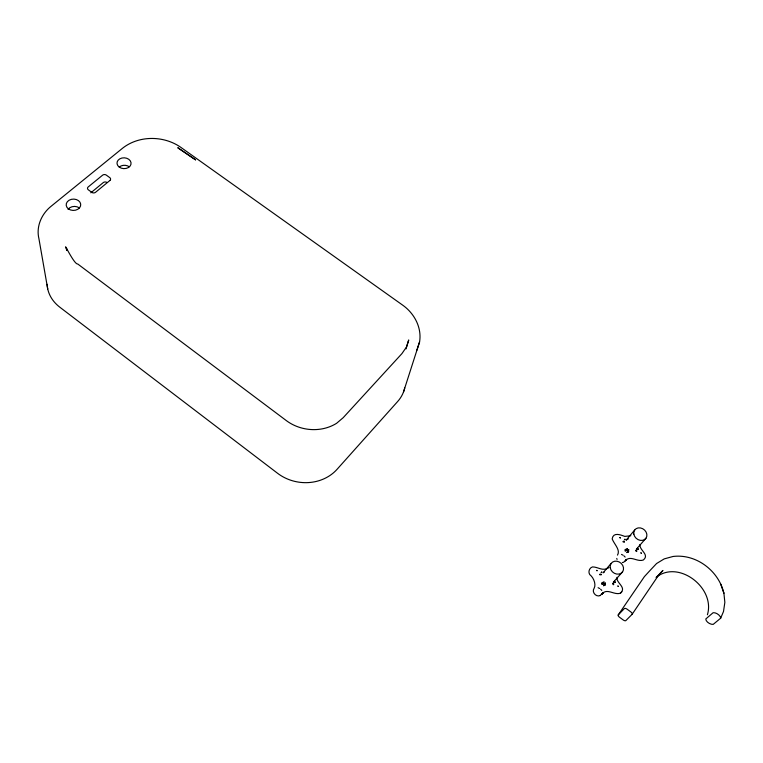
<?xml version="1.0" encoding="UTF-8"?>
<svg xmlns="http://www.w3.org/2000/svg" width="763" height="763" viewBox="0 0 763 763"><rect width="100%" height="100%" fill="white"/><g stroke="black" fill="none" stroke-linecap="round" stroke-linejoin="round"><path stroke-width="1.14" d="M604.925 583.771L605.221 583.199L603.59 585.831L605.431 582.942M627.959 550.953L628.769 549.78L626.881 552.612L627.959 550.791L628.674 551.229L627.959 550.791M625.126 551.086L627.367 548.778L625.422 550.781M403.455 392.115L419.574 341.929C421.968 327.604 414.347 313.45 402.835 305.257L180.621 147.202C163.721 135.518 139.209 135.27 122.795 148.041L50.835 206.487C41.517 214.098 36.004 226.582 38.903 238.581L47.726 288.958M707.415 614.749C715.58 587.872 678.441 559.298 656.113 577.381M604.582 584.334L604.115 585.145M628.187 550.581L628.702 549.741M601.893 584.344C605.889 579.594 602.741 583.733 602.112 583.953M720.806 618.011C720.129 615.14 716.104 612.365 713.119 612.708L705.785 618.965C705.794 621.845 710.334 624.687 713.205 624.382L720.663 618.202L723.515 611.478L724.85 602.35L723.896 593.089M406.04 348.891L408.72 339.974L406.431 347.079L401.92 353.622L343.197 417.685L336.607 423.293C321.423 432.764 300.946 431.333 286.65 420.842L77.731 263.988C73.925 264.771 61.441 237.15 66.886 250.359M416.875 350.217L419.574 341.929M603.361 582.617L604.077 581.95M602.274 583.79L602.913 583.104M625.574 550.619L626.204 549.951M604.697 584.134L605.421 584.429L604.697 583.981M720.711 584.096L723.877 593.261C718.813 570.848 696.152 553.576 673.023 556.475L664.22 558.888L656.59 563.523L650.124 570.371L644.392 576.628L618.23 614.93A2.499 1.078 34.7 0 0 619.47 617.191L623.094 619.88A2.499 1.078 34.6 0 0 625.86 620.586L632.145 614.282L658.431 575.407L662.923 570.466L656.352 577.229M600.042 595.579L602.904 592.994L602.322 593.652C607.186 587.92 614.654 595.569 620.5 593.128C627.024 587.214 615.827 582.97 617.029 577.314M617.486 555.121C620.672 549.885 614.32 544.439 612.164 538.897C613.204 531.811 620.634 534.873 624.783 536.418L630.82 535.731M634.673 530.047L626.309 539.937M611.115 563.437L603.085 572.832L604.439 571.888M636.409 549.15L645.984 538.22M613.299 582.293L622.579 571.83M620.5 593.128L621.807 591.716M618.23 614.93L624.392 608.559A2.527 1.116 34.5 0 1 627.215 609.255L630.906 611.983A2.537 1.116 34.5 0 1 632.145 614.282M90.816 192.829L103.291 182.576A2.594 2.003 1 0 1 106.944 182.5M626.127 540.08L628.407 538.802M627.844 551.144L627.386 551.945M627.367 548.778L626.652 549.465M608.769 567.748C602.379 571.611 598.516 566.947 592.489 566.909C588.645 568.063 587.52 573.766 591.172 575.912C594.234 579.088 596.037 585.059 594.129 588.254C591.344 592.021 596.141 597.553 600.328 595.493M626.356 549.78L625.86 549.188L626.509 549.732M603.075 582.942L602.57 582.331L603.228 582.894M622.37 562.531C623.829 563.075 627.215 558.564 625.574 560.376L626.185 559.689L625.145 560.91C630.352 554.72 636.886 562.255 643.257 560.052C649.971 554.653 639.28 550.381 639.909 544.486M621.502 554.405L623.028 555.178M598.087 587.691L599.632 588.502M623.972 555.865L625.145 557.057M600.586 589.208L601.788 590.419M616.752 558.43L617.067 559.441M66.562 248.118L66.906 250.464M404.733 387.966A40.382 34.64 14.9 0 1 397.685 401.481L337.036 469.34A42.003 37.33 10.4 0 1 277.579 473.289L59.848 307.222A41.212 33.362 -2 0 1 47.144 284.303M68.069 209.367A7.22 5.646 -0.9 0 1 79.371 207.937M119.409 166.935A6.981 5.389 2.1 0 1 129.252 166.763M638.173 548.845L637.906 549.494L638.173 548.845M615.15 581.902L614.873 582.57L615.15 581.902M623.381 541.253L623.085 541.911L623.447 541.272M600.128 574.129L599.823 574.816L600.195 574.148M637.544 548.215L637.296 548.778L637.544 548.215M614.511 581.272L614.244 581.864L614.511 581.272M602.989 592.746L601.835 594.263L602.989 592.746M626.289 559.413L626.051 559.889L626.289 559.413M624.401 541.472L624.096 542.092L624.401 541.472M601.158 574.377L600.843 575.006L601.234 574.377M617.916 586.041L618.354 586.423L617.916 586.041M640.92 552.87L641.349 553.242L640.92 552.87M597.067 570.714L596.58 570.409L597.067 570.714M620.338 537.934L619.861 537.638L620.338 537.934M636.323 550.075L635.865 550.638L636.323 550.075M613.233 583.209L612.765 583.781L613.261 583.266M613.729 584.096L613.223 584.668L613.729 584.096M636.8 550.972L636.313 551.515L636.8 550.972M601.769 572.069L601.244 572.555L601.769 572.069M624.954 539.26L624.449 539.727L624.954 539.26M109.901 180.478L95.556 192.295A2.642 2.051 0.4 0 1 91.827 192.381L88.336 189.825A2.642 2.041 0.3 0 1 88.231 186.925L102.614 175.166A2.613 2.012 1.1 0 1 106.295 175.099L109.767 177.626A2.613 2.022 1.2 0 1 109.901 180.478M195.547 159.839L177.932 147.841L195.547 159.839M627.501 551.744L628.187 552.193L627.501 551.744M604.229 584.944L604.925 585.402L604.229 584.944M625.727 550.457L625.078 549.932L625.727 550.457M602.436 583.619L601.778 583.085L602.436 583.619M119.295 167.145A7.039 5.408 2.2 0 0 130.912 164.493A7.039 5.408 2.2 0 0 121.918 158.027A7.039 5.408 2.2 0 0 119.295 167.145M68.441 208.9A7.287 5.675 -0.7 0 0 80.535 206.058A7.287 5.675 -0.7 0 0 71.388 199.334A7.287 5.675 -0.7 0 0 68.441 208.9M633.824 534.119A6.981 5.875 37.9 0 0 644.487 539.622A6.981 5.875 37.9 0 0 642.646 528.683A6.981 5.875 37.9 0 0 633.824 534.119M610.209 567.653A7.105 6.085 39.5 0 0 621.044 573.29A7.105 6.085 39.5 0 0 619.27 561.997A7.105 6.085 39.5 0 0 610.209 567.653"/></g></svg>
